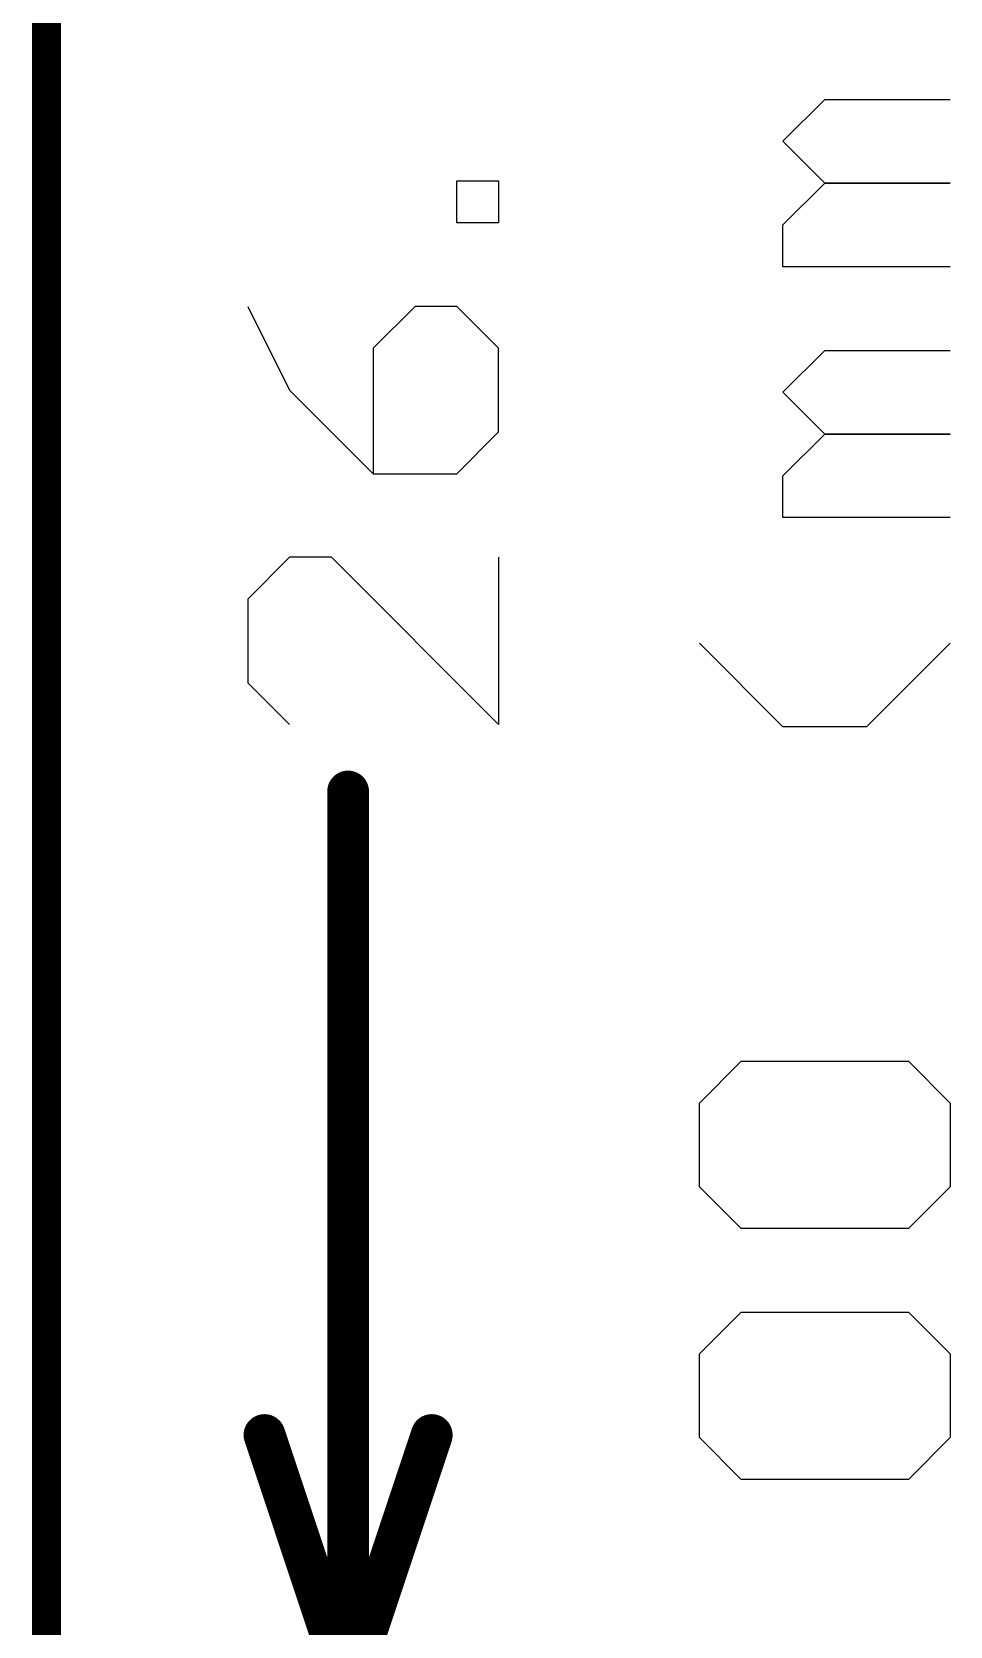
# Model space of a CAD drawing. Header units: millimetres. Extents: x 3.57 to 6.19, y 4.04 to 5.89.
# Drawn here: x 5.9727 to 6.1923, y 4.7564 to 5.1375 of the extents above; entities that cross this region are included whole.
import ezdxf

# ---------------------------------------------------------------- set-up
doc = ezdxf.new("R2010")
doc.units = ezdxf.units.MM
doc.header["$MEASUREMENT"] = 0
doc.layers.add('Mechanical1', color=6, linetype='Continuous')
doc.layers.add('Mechanical2', color=216, linetype='Continuous')

msp = doc.modelspace()

# ---------------------------------------------------------------- linework, layer by layer
at = {"layer": 'Mechanical1'}
for p, q in [((6.15235, 5.11135), (6.16234, 5.12134)), ((6.16234, 5.12134), (6.19233, 5.12134)), ((6.16234, 5.10135), (6.15235, 5.11135)), ((6.07434, 5.09186), (6.07434, 5.10186)), ((6.07434, 5.10186), (6.08433, 5.10186)), ((6.08433, 5.10186), (6.08433, 5.09186)), ((6.15235, 5.09135), (6.16234, 5.10135)), ((6.16234, 5.10135), (6.19233, 5.10135)), ((6.19233, 5.10135), (6.16234, 5.10135)), ((6.08433, 5.09186), (6.07434, 5.09186)), ((6.15235, 5.08136), (6.15235, 5.09135)), ((6.19233, 5.08136), (6.15235, 5.08136)), ((6.02435, 5.07187), (6.03435, 5.05187)), ((6.06434, 5.07187), (6.05434, 5.06187)), ((6.07434, 5.07187), (6.06434, 5.07187)), ((6.08433, 5.06187), (6.07434, 5.07187)), ((6.05434, 5.06187), (6.05434, 5.03188)), ((6.08433, 5.04188), (6.08433, 5.06187)), ((6.15235, 5.05137), (6.16234, 5.06136)), ((6.16234, 5.06136), (6.19233, 5.06136)), ((6.03435, 5.05187), (6.05434, 5.03188)), ((6.16234, 5.04137), (6.15235, 5.05137)), ((6.07434, 5.03188), (6.08433, 5.04188)), ((6.15235, 5.03137), (6.16234, 5.04137)), ((6.16234, 5.04137), (6.19233, 5.04137)), ((6.19233, 5.04137), (6.16234, 5.04137)), ((6.05434, 5.03188), (6.07434, 5.03188)), ((6.15235, 5.02138), (6.15235, 5.03137)), ((6.19233, 5.02138), (6.15235, 5.02138)), ((6.03435, 5.01189), (6.02435, 5.00189)), ((6.04435, 5.01189), (6.03435, 5.01189)), ((6.08433, 4.9719), (6.04435, 5.01189)), ((6.08433, 5.01189), (6.08433, 4.9719)), ((6.02435, 5.00189), (6.02435, 4.9819)), ((6.15235, 4.97139), (6.13235, 4.99139)), ((6.19233, 4.99139), (6.17234, 4.97139)), ((6.02435, 4.9819), (6.03435, 4.9719)), ((6.17234, 4.97139), (6.15235, 4.97139)), ((6.13235, 4.88142), (6.14235, 4.89142)), ((6.14235, 4.89142), (6.18234, 4.89142)), ((6.18234, 4.89142), (6.19233, 4.88142)), ((6.13235, 4.86143), (6.13235, 4.88142)), ((6.19233, 4.88142), (6.19233, 4.86143)), ((6.14235, 4.85143), (6.13235, 4.86143)), ((6.19233, 4.86143), (6.18234, 4.85143)), ((6.18234, 4.85143), (6.14235, 4.85143)), ((6.13235, 4.82144), (6.14235, 4.83144)), ((6.14235, 4.83144), (6.18234, 4.83144)), ((6.18234, 4.83144), (6.19233, 4.82144)), ((6.13235, 4.80145), (6.13235, 4.82144)), ((6.19233, 4.82144), (6.19233, 4.80145)), ((6.14235, 4.79145), (6.13235, 4.80145)), ((6.19233, 4.80145), (6.18234, 4.79145)), ((6.18234, 4.79145), (6.14235, 4.79145))]:
    msp.add_line(p, q, dxfattribs=at)
at = {"layer": 'Mechanical1', "const_width": 0.01}
for points in [[(6.04834, 4.74206), (6.04834, 4.9559)], [(6.02834, 4.80206), (6.04834, 4.74206)], [(6.04834, 4.74206), (6.06834, 4.80206)]]:
    msp.add_lwpolyline(points, dxfattribs=at)
at = {"layer": 'Mechanical1', "const_width": 0.005}
for points in [[(6.04584, 4.9559, 1), (6.05084, 4.9559, 1)], [(6.02584, 4.80206, 1), (6.03084, 4.80206, 1)], [(6.06584, 4.80206, 1), (6.07084, 4.80206, 1)]]:
    msp.add_lwpolyline(points, format="xyb", close=True, dxfattribs=at)
at = {"layer": 'Mechanical2', "const_width": 0.007}
msp.add_lwpolyline([(5.97619, 4.74206), (5.97619, 5.77356)], dxfattribs=at)

doc.saveas('drawing.dxf')
